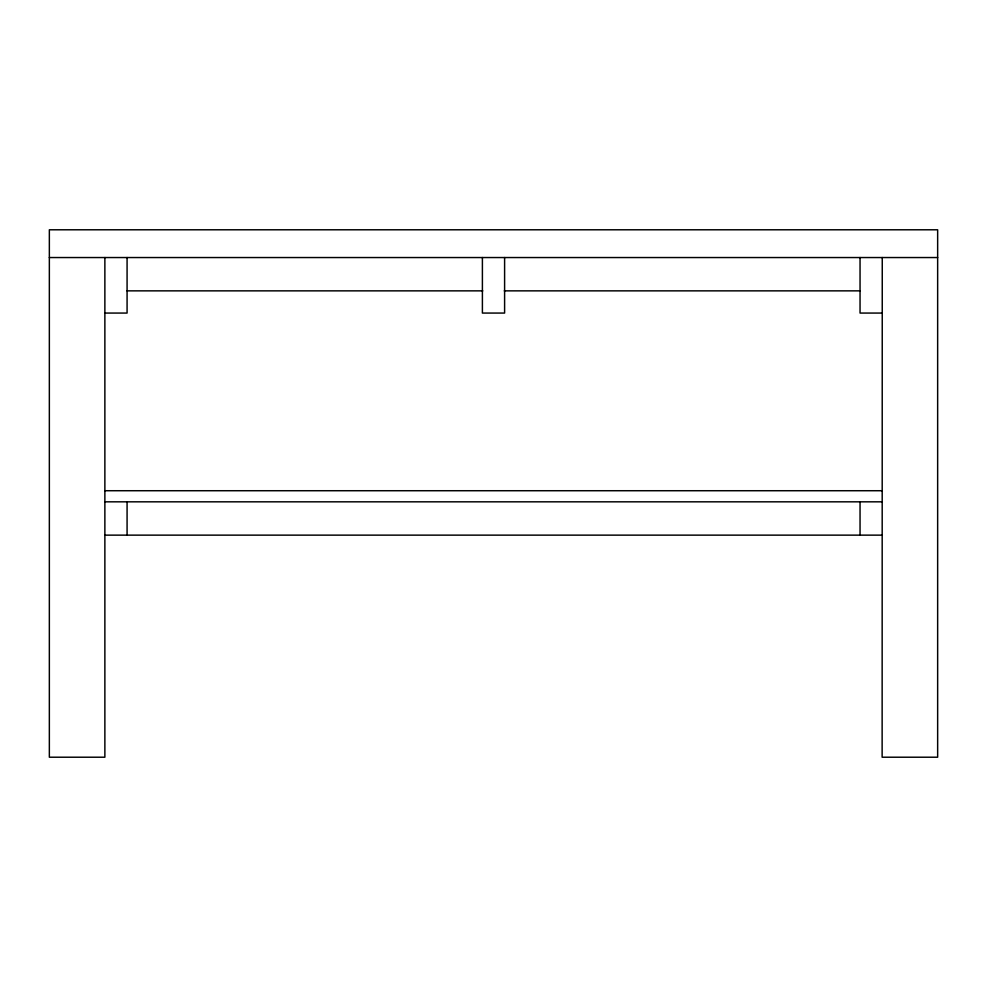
<?xml version="1.0" encoding="UTF-8"?>
<svg xmlns="http://www.w3.org/2000/svg" width="987" height="987" viewBox="0 0 987 987"><rect width="100%" height="100%" fill="white"/><g stroke="black" fill="none" stroke-linecap="round" stroke-linejoin="round"><path stroke-width="1.48" d="M49.35 257.545L937.65 257.545M127.076 290.857L482.779 290.857M504.283 290.857L860.047 290.857M104.869 313.064L127.076 313.064L127.076 257.545M882.255 313.064L860.047 313.064L860.047 257.545M104.869 490.724L882.131 490.724M104.869 501.828L882.255 501.828M104.869 535.139L882.255 535.139M882.255 257.545L882.131 757.214L937.65 757.214L937.65 229.786L49.35 229.786L49.35 757.214L104.869 757.214L104.869 257.545M860.047 501.828L860.047 535.139M504.604 257.545L504.604 313.064L482.396 313.064L482.396 257.545M127.076 501.828L127.076 535.139"/></g></svg>
